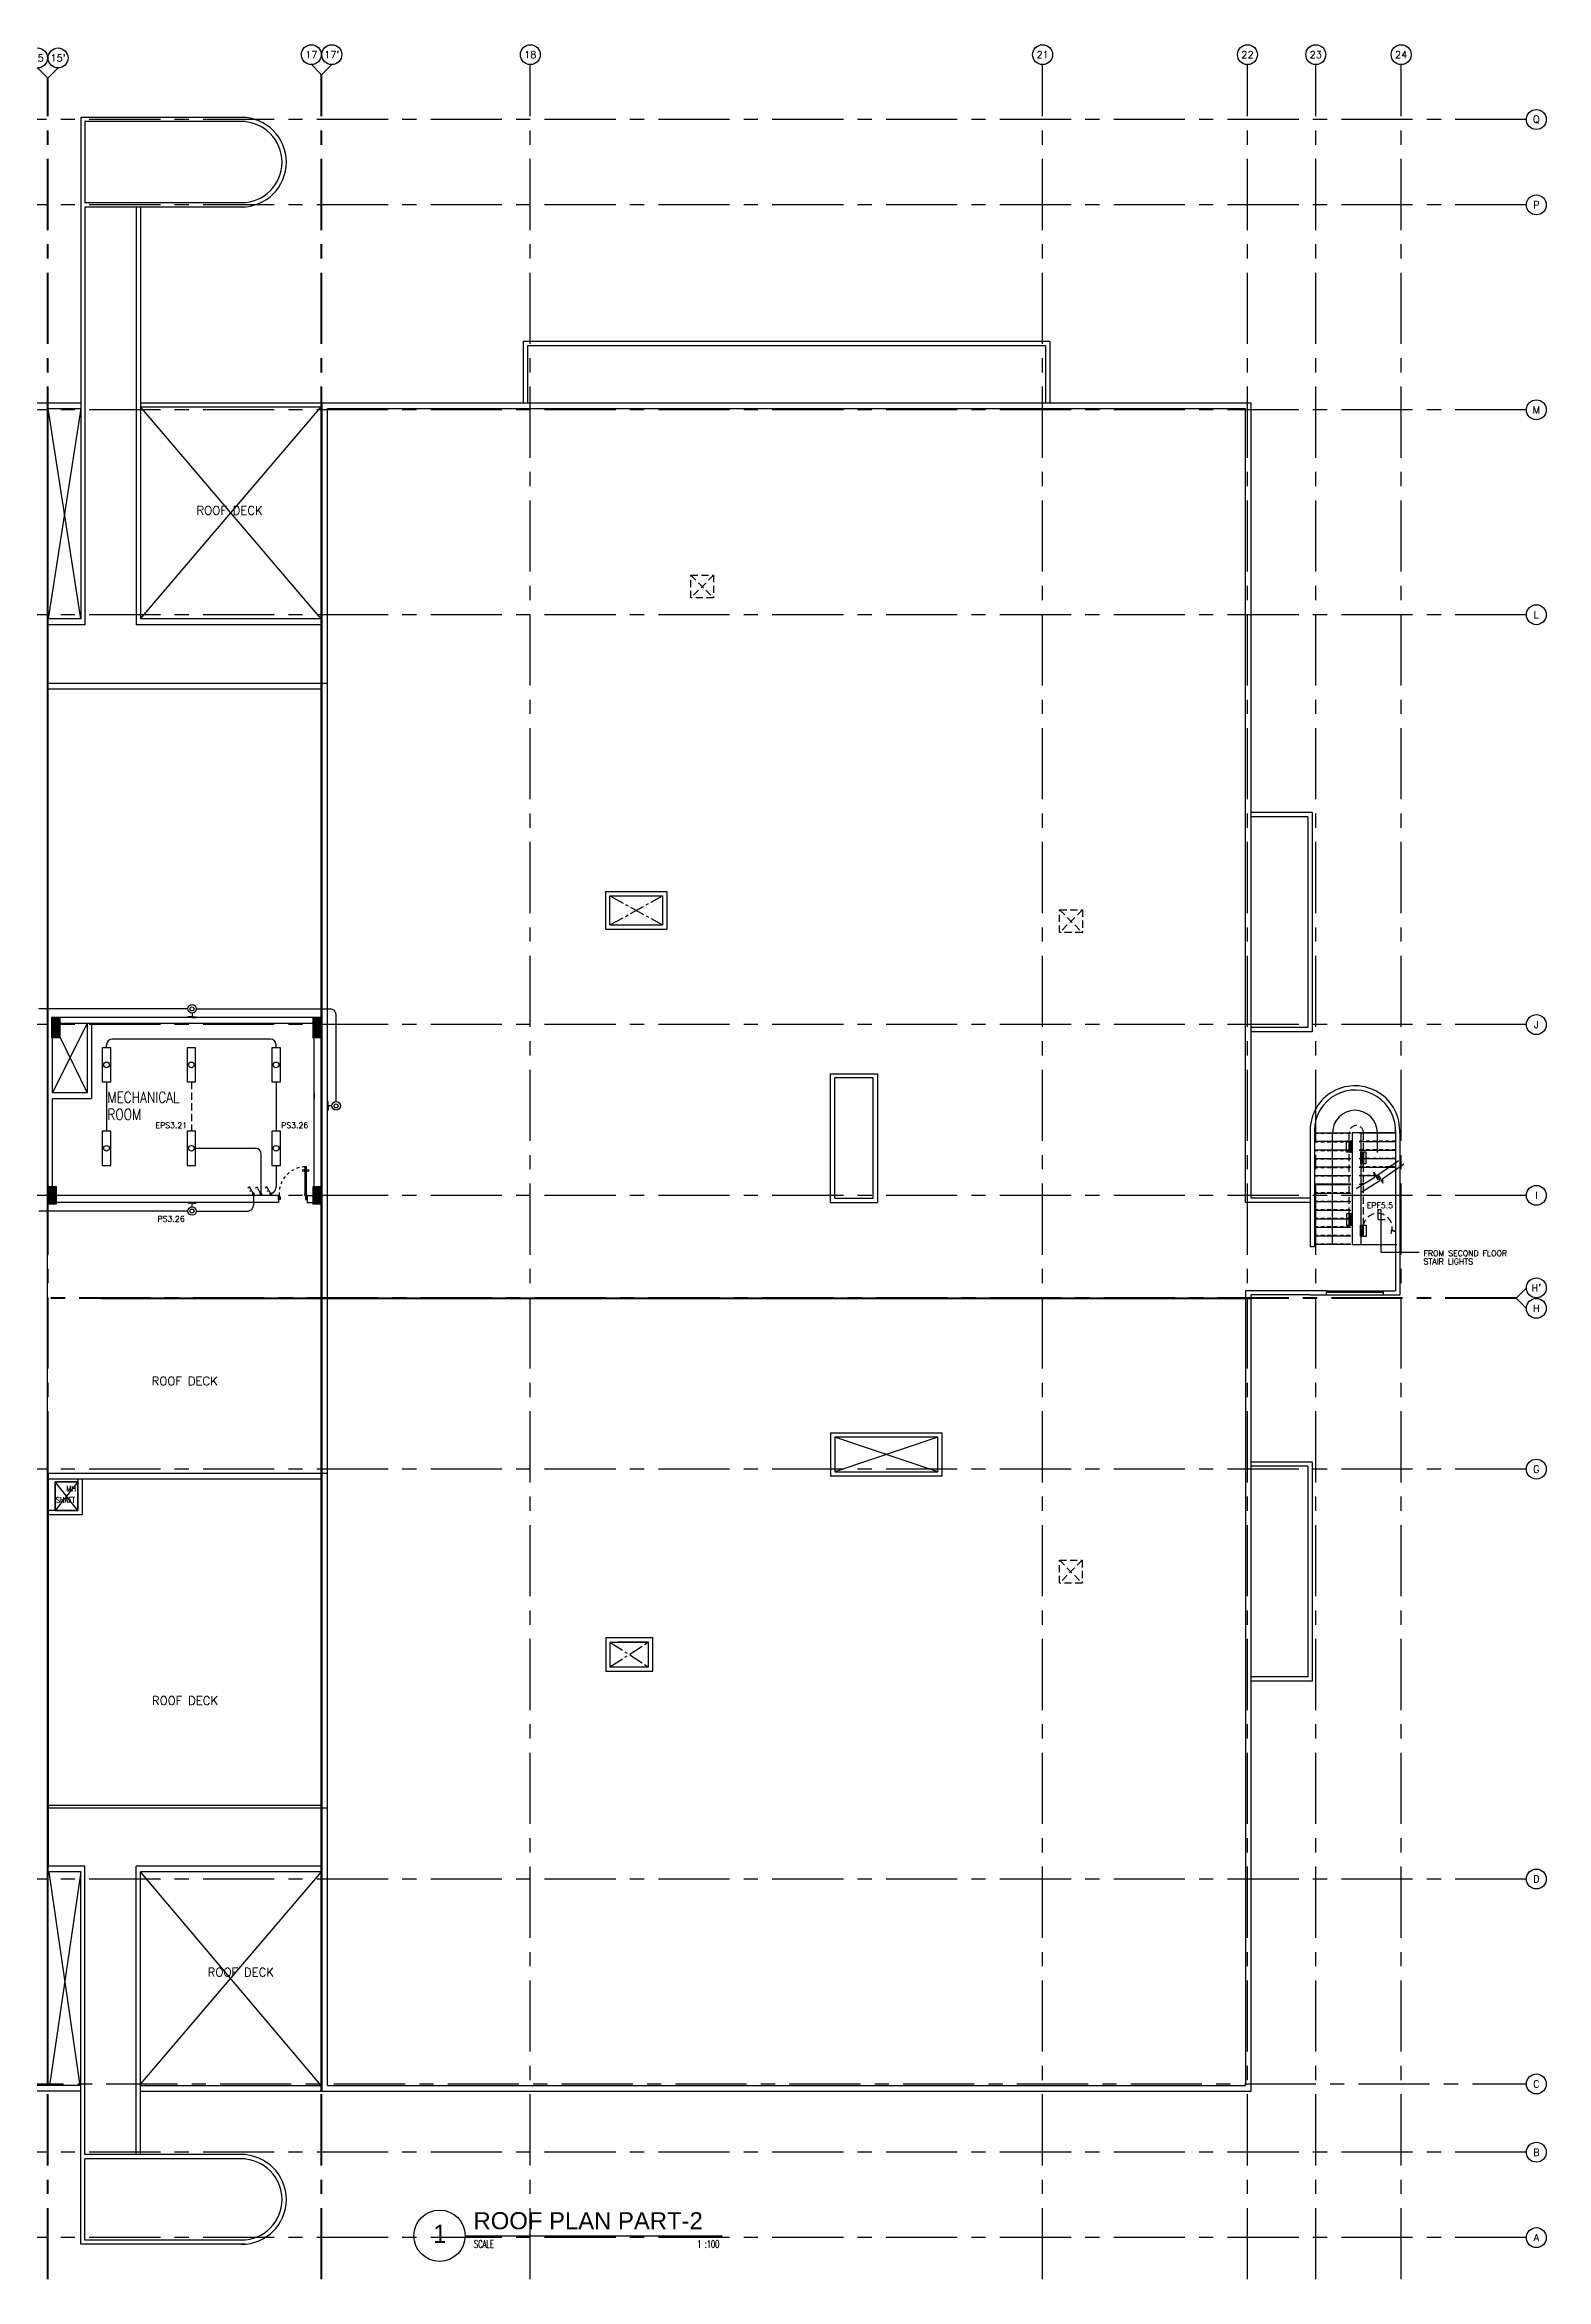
# Model space of a CAD drawing. Extents: x 88800.2 to 88879.5, y 39808.6 to 39887.1.
# Drawn here: x 88826.7 to 88879.5, y 39808.6 to 39887.1 of the extents above; entities that cross this region are included whole.
import ezdxf
from ezdxf.enums import TextEntityAlignment as Align

# ---------------------------------------------------------------- set-up
doc = ezdxf.new("R2010")
doc.units = 0
doc.header["$MEASUREMENT"] = 0
for name, pattern in [('CENTER2', [1.125, 0.75, -0.125, 0.125, -0.125]), ('CENTERX2', [4, 2.5, -0.5, 0.5, -0.5]), ('HIDDEN', [0.375, 0.25, -0.125]), ('HIDDEN2', [0.1875, 0.125, -0.0625])]:
    doc.linetypes.add(name, pattern=pattern)
doc.layers.get('0').update_dxf_attribs({"color": 9, "linetype": 'CONTINUOUS'})
for name, color, linetype in [('AX-CR', 7, 'CONTINUOUS'), ('AX-TXT', 6, 'CONTINUOUS'), ('AXES', 11, 'CENTERX2'), ('CER', 2, 'CONTINUOUS'), ('COL', 9, 'CONTINUOUS'), ('CTXT', 6, 'CONTINUOUS'), ('DOOR', 9, 'CONTINUOUS'), ('E-CLINE', 2, 'CONTINUOUS'), ('E-HLINE', 2, 'HIDDEN'), ('E-LEGEND', 3, 'CONTINUOUS'), ('E-LI', 4, 'CONTINUOUS'), ('E-LITE', 4, 'CONTINUOUS'), ('E-SWITCH', 4, 'CONTINUOUS'), ('E-SWITCHS', 4, 'CONTINUOUS'), ('E-TEXT', 2, 'CONTINUOUS'), ('E-TRXT', 4, 'CONTINUOUS'), ('E-TXT', 2, 'CONTINUOUS'), ('EJ', 11, 'CONTINUOUS'), ('HAT', 9, 'CONTINUOUS'), ('PROJ-L', 9, 'CONTINUOUS'), ('RM-NAME', 2, 'CONTINUOUS'), ('ROOF', 9, 'CONTINUOUS'), ('SHAFT', 9, 'CONTINUOUS'), ('STR', 9, 'CONTINUOUS'), ('TXT', 6, 'CONTINUOUS'), ('WALL', 9, 'CONTINUOUS'), ('WIN', 9, 'CONTINUOUS')]:
    doc.layers.add(name, color=color, linetype=linetype)
doc.styles.add('ROMANC', font='romanc', dxfattribs={"height": 0.1})
doc.styles.add('ROMANS', font='ROMANS.shx')
doc.styles.add('TTXT', font='ARIAL.TTF', dxfattribs={"width": 0.6})

# ---------------------------------------------------------------- blocks, each defined once
blk = doc.blocks.new('AXU')
at = {"layer": 'AX-CR'}
blk.add_circle((0, 350), 350, dxfattribs=at)
at = {"layer": 'AX-TXT', "style": 'ROMANS'}
blk.add_attdef('AX', text='', height=250, dxfattribs=at).set_placement((0, 350), align=Align.MIDDLE)
blk = doc.blocks.new('AXR')
at = {"layer": 'AX-CR'}
blk.add_circle((350, 0), 350, dxfattribs=at)
at = {"layer": 'AX-TXT', "style": 'ROMANS'}
blk.add_attdef('AX', text='', height=250, dxfattribs=at).set_placement((350, 0), align=Align.MIDDLE)
blk = doc.blocks.new('C11')
at = {"layer": 'HAT'}
h = blk.add_hatch(dxfattribs=at)
h.set_pattern_fill('ANSI31', color=256, scale=300, style=0)
h.set_pattern_definition([(45, (-248556.182, -75061.005), (-26.5165043, 26.5165043), [])])
h.paths.add_polyline_path([(300, 700), (0, 700), (0, 350), (300, 350)])
h.paths.add_polyline_path([(300, 350), (0, 350), (0, 0), (300, 0)])
at = {"layer": 'COL'}
blk.add_lwpolyline([(300, 700), (300, 0), (0, 0), (0, 700)], close=True, dxfattribs=at)
blk = doc.blocks.new('STL-DR')
at = {"layer": 'DOOR', "color": 0, "linetype": 'ByBlock'}
blk.add_line((0, -150), (0, 0), dxfattribs=at)
at = {"layer": 'DOOR', "linetype": 'ByBlock'}
for p, q in [((50, 0), (0, 0)), ((50, -100), (50, 0)), ((0, -150), (25, -150)), ((25, -150), (25, -100)), ((25, -100), (50, -100)), ((25, -200), (25, -150)), ((75, -150), (25, -150)), ((25, -200), (25, -1100)), ((75, -200), (25, -200)), ((75, -150), (75, -200)), ((75, -1100), (75, -200)), ((950, 0), (1000, 0)), ((950, -100), (950, 0)), ((975, -100), (950, -100)), ((975, -150), (975, -100)), ((1000, -150), (975, -150)), ((1000, 0), (1000, -150)), ((9, -1055), (9, -990)), ((18, -990), (9, -990)), ((18, -1055), (9, -1055)), ((25, -978), (18, -978)), ((18, -978), (18, -1068)), ((18, -1055), (18, -990)), ((25, -1068), (18, -1068)), ((25, -1100), (25, -1150)), ((25, -1100), (75, -1100)), ((75, -1150), (25, -1150)), ((25, -1150), (75, -1150)), ((75, -978), (82, -978)), ((75, -1068), (82, -1068)), ((75, -1100), (75, -1150)), ((82, -978), (82, -1068)), ((82, -1055), (82, -990)), ((82, -990), (91, -990)), ((82, -1055), (91, -1055)), ((91, -1055), (91, -990))]:
    blk.add_line(p, q, dxfattribs=at)
for centre in [(-24, -1023), (124, -1023)]:
    blk.add_circle(centre, 32.4, dxfattribs=at)
at = {"layer": 'DOOR', "linetype": 'HIDDEN', "ltscale": 0.5}
blk.add_arc((50, -223), 928, 271.54399, 4.48155, dxfattribs=at)
at = {"layer": 'WALL'}
for p, q in [((0, 0), (0, -150)), ((0, 0), (0, -150)), ((1000, 0), (1000, -150))]:
    blk.add_line(p, q, dxfattribs=at)
blk = doc.blocks.new('1G1W')
for p, q in [((0, 0), (0.55, 0)), ((0.55, 0), (0.55, -0.15))]:
    blk.add_line(p, q)
at = {"const_width": 0.1}
blk.add_lwpolyline([(-0.05, 0, 1), (0.05, 0, 1)], format="xyb", close=True, dxfattribs=at)
blk = doc.blocks.new('FLS240')
at = {"layer": 'E-LI'}
blk.add_lwpolyline([(-0.6, 0.15), (-0.6, -0.15), (0.6, -0.15), (0.6, 0.15)], close=True, dxfattribs=at)
blk.add_circle((0, 0), 0.1, dxfattribs=at)

msp = doc.modelspace()

# ---------------------------------------------------------------- hatches: boundary and pattern name
at = {"layer": 'E-SWITCHS'}
h = msp.add_hatch(dxfattribs=at)
h.set_pattern_fill('ANSI31', color=4, scale=0.1, angle=-270, style=0)
h.set_pattern_definition([(225, (88927.966548, 39891.696927), (-0.0088388348, 0.0088388348), [])])
h.paths.add_polyline_path([(88872.644, 39848.168), (88872.544, 39848.168), (88872.544, 39848.568), (88872.644, 39848.568)])
h = msp.add_hatch(dxfattribs=at)
h.set_pattern_fill('ANSI31', color=4, scale=0.1, angle=-270, style=0)
h.set_pattern_definition([(315, (88817.620836, 39891.303256), (0.0088388348, 0.0088388348), [])])
h.paths.add_polyline_path([(88872.944, 39848.175), (88873.044, 39848.175), (88873.044, 39847.775), (88872.944, 39847.775)])
h = msp.add_hatch(dxfattribs=at)
h.set_pattern_fill('ANSI31', color=4, scale=0.1, angle=-270, style=0)
h.set_pattern_definition([(135, (88927.966548, 39802.472112), (-0.0088388348, -0.0088388348), [])])
h.paths.add_polyline_path([(88872.644, 39845.601), (88872.544, 39845.601), (88872.544, 39846.001), (88872.644, 39846.001)])
h = msp.add_hatch(dxfattribs=at)
h.set_pattern_fill('ANSI31', color=4, scale=0.1, angle=-270, style=0)
h.set_pattern_definition([(45, (88817.620836, 39802.078441), (0.0088388348, -0.0088388348), [])])
h.paths.add_polyline_path([(88872.944, 39845.607), (88873.044, 39845.607), (88873.044, 39845.207), (88872.944, 39845.207)])
at = {"layer": 'HAT'}
h = msp.add_hatch(dxfattribs=at)
h.set_pattern_fill('ANSI31', color=256, scale=300, style=0)
h.set_pattern_definition([(135, (89075.80645, 39777.140714), (0.0265165043, 0.0265165043), [])])
h.paths.add_polyline_path([(88826.95, 39852.902), (88827.25, 39852.902), (88827.25, 39852.552), (88826.95, 39852.552)])
h.paths.add_polyline_path([(88826.95, 39852.552), (88827.25, 39852.552), (88827.25, 39852.202), (88826.95, 39852.202)])
h = msp.add_hatch(dxfattribs=at)
h.set_pattern_fill('ANSI31', color=256, scale=300, style=0)
h.set_pattern_definition([(135, (89076.00218, 39791.640714), (0.0265165043, 0.0265165043), [])])
h.paths.add_polyline_path([(88826.826, 39846.952), (88827.126, 39846.952), (88827.126, 39846.652), (88826.826, 39846.652)])
h.paths.add_polyline_path([(88826.826, 39846.652), (88827.126, 39846.652), (88827.126, 39846.352), (88826.826, 39846.352)])
h = msp.add_hatch(dxfattribs=at)
h.set_pattern_fill('ANSI31', color=256, scale=0.3, style=0)
h.set_pattern_definition([(135, (89085.30218, 39791.640714), (0.0265165043, 0.0265165043), [])])
h.paths.add_polyline_path([(88836.126, 39846.952), (88836.426, 39846.952), (88836.426, 39846.652), (88836.126, 39846.652)])
h.paths.add_polyline_path([(88836.126, 39846.652), (88836.426, 39846.652), (88836.426, 39846.352), (88836.126, 39846.352)])

# ---------------------------------------------------------------- linework, layer by layer
at = {"linetype": 'Continuous'}
for p, q in [((88872.954, 39848.851), (88872.654, 39848.851)), ((88871.171, 39844.852), (88871.321, 39844.852)), ((88872.654, 39844.931), (88874.219, 39844.931))]:
    msp.add_line(p, q, dxfattribs=at)
for p, q in [((88873.55, 39847.373), (88874.282, 39847.88)), ((88873.729, 39847.246), (88874.46, 39847.754)), ((88872.79, 39846.887), (88873.445, 39847.296)), ((88872.968, 39846.76), (88873.623, 39847.169)), ((88873.41, 39847.471), (88873.55, 39847.202)), ((88873.445, 39847.296), (88873.41, 39847.471)), ((88873.55, 39847.202), (88873.55, 39847.373)), ((88873.588, 39847.345), (88873.729, 39847.076)), ((88873.623, 39847.169), (88873.588, 39847.345)), ((88873.729, 39847.076), (88873.729, 39847.246))]:
    msp.add_line(p, q)
at = {"layer": 'AX-CR'}
msp.add_circle((88879.12, 39813.032), 0.35, dxfattribs=at)
at = {"layer": 'AXES'}
for p, q in [((88826.806, 39885.914), (88826.456, 39886.264)), ((88826.826, 39885.914), (88827.176, 39886.264)), ((88836.426, 39886.03), (88836.076, 39886.38)), ((88836.426, 39808.567), (88836.426, 39886.03)), ((88836.426, 39808.567), (88836.426, 39886.03)), ((88836.446, 39886.03), (88836.796, 39886.38)), ((88836.446, 39808.567), (88836.446, 39886.03)), ((88836.446, 39808.567), (88836.446, 39886.03)), ((88843.77, 39808.567), (88843.77, 39886.38)), ((88861.77, 39808.567), (88861.77, 39886.38)), ((88868.97, 39808.567), (88868.97, 39886.38)), ((88871.37, 39808.567), (88871.37, 39886.38)), ((88874.37, 39808.567), (88874.37, 39886.38)), ((88826.806, 39808.567), (88826.806, 39885.914)), ((88826.826, 39808.567), (88826.826, 39885.914)), ((88878.77, 39884.452), (88800.871, 39884.452)), ((88878.77, 39881.452), (88800.871, 39881.452)), ((88878.77, 39874.252), (88800.871, 39874.252)), ((88878.77, 39867.052), (88800.871, 39867.052)), ((88878.77, 39852.652), (88800.871, 39852.652)), ((88878.77, 39846.652), (88800.871, 39846.652)), ((88878.42, 39843.052), (88801.221, 39843.052)), ((88878.42, 39843.032), (88801.221, 39843.032)), ((88878.42, 39843.052), (88878.77, 39843.402)), ((88878.42, 39843.032), (88878.77, 39842.682)), ((88878.77, 39837.032), (88800.871, 39837.032)), ((88878.77, 39822.632), (88800.871, 39822.632)), ((88800.871, 39815.432), (88878.77, 39815.432)), ((88878.77, 39813.032), (88824.866, 39813.032)), ((88878.77, 39810.032), (88800.871, 39810.032))]:
    msp.add_line(p, q, dxfattribs=at)
at = {"layer": 'CER', "color": 6}
msp.add_line((88841.481, 39810.098), (88850.517, 39810.098), dxfattribs=at)
msp.add_circle((88840.581, 39810.098), 0.9, dxfattribs=at)
at = {"layer": 'COL'}
for p, q in [((88836.126, 39852.902), (88826.976, 39852.902)), ((88826.976, 39852.702), (88836.126, 39852.702)), ((88828.201, 39850.252), (88826.976, 39850.252)), ((88826.976, 39850.052), (88828.351, 39850.052))]:
    msp.add_line(p, q, dxfattribs=at)
for points in [[(88826.95, 39852.902), (88826.95, 39852.202), (88827.25, 39852.202), (88827.25, 39852.902)], [(88826.826, 39846.952), (88826.826, 39846.352), (88827.126, 39846.352), (88827.126, 39846.952)], [(88836.126, 39846.952), (88836.126, 39846.352), (88836.426, 39846.352), (88836.426, 39846.952)]]:
    msp.add_lwpolyline(points, close=True, dxfattribs=at)
at = {"layer": 'DOOR', "color": 0, "linetype": 'Continuous'}
for p, q in [((88836.646, 39836.882), (88826.806, 39836.882)), ((88836.426, 39836.682), (88826.806, 39836.682))]:
    msp.add_line(p, q, dxfattribs=at)
at = {"layer": 'E-CLINE', "color": 4}
for p, q in [((88831.733, 39853.202), (88826.506, 39853.202)), ((88832.033, 39853.202), (88836.746, 39853.202)), ((88836.946, 39849.944), (88836.946, 39853.002)), ((88828.88, 39851.836), (88828.88, 39851.939)), ((88834.637, 39852.139), (88829.08, 39852.139)), ((88834.837, 39851.836), (88834.837, 39851.939)), ((88828.88, 39850.636), (88828.88, 39848.905)), ((88834.837, 39850.636), (88834.837, 39848.905)), ((88831.733, 39846.101), (88826.506, 39846.101)), ((88832.033, 39846.101), (88833.839, 39846.101)), ((88834.039, 39846.68), (88834.039, 39846.301))]:
    msp.add_line(p, q, dxfattribs=at)
for centre, start, end in [((88836.746, 39853.002), 0, 90), ((88829.08, 39851.939), 90, 180), ((88834.637, 39851.939), 0, 90), ((88833.839, 39846.301), 270, 0)]:
    msp.add_arc(centre, 0.2, start, end, dxfattribs=at)
at = {"layer": 'E-HLINE', "color": 4}
for p, q in [((88831.859, 39850.636), (88831.859, 39848.905)), ((88872.544, 39845.601), (88872.544, 39848.853)), ((88873.044, 39845.607), (88873.044, 39848.853))]:
    msp.add_line(p, q, dxfattribs=at)
for centre, radius, start, end in [((88872.794, 39848.853), 0.25, 0, 180), ((88873.546, 39845.505), 0.513, 338.32057, 168.51183)]:
    msp.add_arc(centre, radius, start, end, dxfattribs=at)
at = {"layer": 'E-LEGEND', "color": 4}
for p, q in [((88831.735, 39852.902), (88831.735, 39852.921)), ((88836.646, 39849.943), (88836.665, 39849.943)), ((88831.735, 39846.402), (88831.735, 39846.383))]:
    msp.add_line(p, q, dxfattribs=at)
for centre, radius in [((88831.883, 39853.202), 0.15), ((88831.883, 39853.202), 0.0701), ((88836.946, 39849.794), 0.15), ((88836.946, 39849.794), 0.0701), ((88831.883, 39846.101), 0.15), ((88831.883, 39846.101), 0.0701)]:
    msp.add_circle(centre, radius, dxfattribs=at)
at = {"layer": 'E-LITE', "color": 4}
for p, q in [((88831.883, 39853.052), (88831.883, 39852.921)), ((88831.883, 39852.921), (88831.735, 39852.921)), ((88831.883, 39852.902), (88831.735, 39852.902)), ((88831.883, 39852.921), (88832.032, 39852.921)), ((88831.883, 39852.902), (88832.032, 39852.902)), ((88832.032, 39852.921), (88832.032, 39852.902)), ((88836.646, 39849.794), (88836.646, 39849.943)), ((88836.665, 39849.794), (88836.665, 39849.943)), ((88836.646, 39849.794), (88836.646, 39849.646)), ((88836.665, 39849.646), (88836.646, 39849.646)), ((88836.665, 39849.794), (88836.665, 39849.646)), ((88836.796, 39849.794), (88836.665, 39849.794)), ((88831.883, 39846.402), (88831.735, 39846.402)), ((88831.883, 39846.383), (88831.735, 39846.383)), ((88831.883, 39846.402), (88832.032, 39846.402)), ((88831.883, 39846.383), (88832.032, 39846.383)), ((88831.883, 39846.251), (88831.883, 39846.383)), ((88832.032, 39846.383), (88832.032, 39846.402))]:
    msp.add_line(p, q, dxfattribs=at)
at = {"layer": 'E-SWITCH', "color": 4}
for p, q in [((88832.009, 39848.305), (88834.115, 39848.305)), ((88834.315, 39846.681), (88834.315, 39848.105)), ((88834.837, 39847.705), (88834.837, 39846.942)), ((88833.906, 39846.946), (88833.841, 39846.91)), ((88834.039, 39846.705), (88833.906, 39846.946)), ((88833.973, 39846.826), (88833.907, 39846.79)), ((88834.516, 39846.946), (88834.45, 39846.91)), ((88834.648, 39846.705), (88834.516, 39846.946)), ((88834.582, 39846.826), (88834.516, 39846.79)), ((88834.673, 39846.705), (88834.771, 39846.793))]:
    msp.add_line(p, q, dxfattribs=at)
at = {"layer": 'E-SWITCH', "color": 4, "const_width": 0.05}
for points in [[(88834.051, 39846.684, -1), (88834.027, 39846.727, -1)], [(88834.66, 39846.684, -1), (88834.636, 39846.727, -1)]]:
    msp.add_lwpolyline(points, format="xyb", close=True, dxfattribs=at)
at = {"layer": 'E-SWITCH', "color": 4}
for centre, start, end in [((88834.115, 39848.105), 0, 90), ((88834.637, 39846.942), 312.01675, 0)]:
    msp.add_arc(centre, 0.2, start, end, dxfattribs=at)
at = {"layer": 'E-SWITCHS', "color": 4}
for p, q in [((88872.544, 39848.568), (88872.544, 39848.168)), ((88873.044, 39848.175), (88873.044, 39847.775)), ((88872.544, 39845.601), (88872.544, 39846.001)), ((88873.044, 39845.207), (88873.044, 39845.607))]:
    msp.add_line(p, q, dxfattribs=at)
for points in [[(88872.644, 39848.568), (88872.644, 39848.168), (88872.444, 39848.168), (88872.444, 39848.568)], [(88872.944, 39848.175), (88872.944, 39847.775), (88873.144, 39847.775), (88873.144, 39848.175)], [(88872.644, 39845.601), (88872.644, 39846.001), (88872.444, 39846.001), (88872.444, 39845.601)], [(88872.944, 39845.207), (88872.944, 39845.607), (88873.144, 39845.607), (88873.144, 39845.207)]]:
    msp.add_lwpolyline(points, close=True, dxfattribs=at)
at = {"layer": 'E-TEXT', "color": 11}
msp.add_line((88873.667, 39844.657), (88875.004, 39844.657), dxfattribs=at)
msp.add_lwpolyline([(88873.667, 39844.657), (88873.667, 39846.138), (88873.548, 39846.138), (88873.548, 39845.809), (88873.804, 39845.809)], dxfattribs=at)
at = {"layer": 'EJ', "color": 8}
for p, q in [((88836.426, 39815.182), (88836.426, 39874.352)), ((88836.446, 39815.182), (88836.446, 39874.502)), ((88826.806, 39864.452), (88826.806, 39866.702)), ((88826.826, 39864.452), (88826.826, 39866.702)), ((88826.806, 39852.902), (88826.806, 39864.452)), ((88826.826, 39852.902), (88826.826, 39864.452)), ((88836.446, 39864.452), (88836.446, 39846.402)), ((88826.826, 39850.252), (88826.826, 39852.902)), ((88826.806, 39846.952), (88826.806, 39852.202)), ((88826.806, 39850.177), (88826.806, 39846.902)), ((88826.826, 39846.952), (88826.826, 39850.052))]:
    msp.add_line(p, q, dxfattribs=at)
at = {"layer": 'EJ'}
for p, q in [((88828.692, 39843.052), (88869.096, 39843.052)), ((88828.692, 39843.032), (88869.096, 39843.032)), ((88826.806, 39823.032), (88826.806, 39836.882)), ((88826.806, 39823.032), (88826.806, 39825.132)), ((88826.826, 39823.032), (88826.826, 39825.132))]:
    msp.add_line(p, q, dxfattribs=at)
at = {"layer": 'PROJ-L', "linetype": 'Continuous'}
for p, q in [((88862.02, 39876.652), (88843.52, 39876.652)), ((88843.52, 39876.652), (88843.52, 39874.502)), ((88862.02, 39876.652), (88862.02, 39874.502)), ((88861.87, 39876.502), (88843.67, 39876.502)), ((88843.67, 39876.502), (88843.67, 39874.502)), ((88861.87, 39876.502), (88861.87, 39874.502)), ((88871.246, 39860.102), (88869.096, 39860.102)), ((88871.246, 39860.102), (88871.246, 39852.402)), ((88871.096, 39859.952), (88869.096, 39859.952)), ((88871.096, 39859.952), (88871.096, 39852.552)), ((88871.096, 39852.552), (88869.096, 39852.552)), ((88871.246, 39852.402), (88869.096, 39852.402)), ((88871.246, 39837.282), (88869.096, 39837.282)), ((88871.096, 39837.132), (88869.096, 39837.132)), ((88871.096, 39837.132), (88871.096, 39829.732)), ((88871.246, 39837.282), (88871.246, 39829.582)), ((88871.096, 39829.732), (88869.096, 39829.732)), ((88871.246, 39829.582), (88869.096, 39829.582))]:
    msp.add_line(p, q, dxfattribs=at)
at = {"layer": 'ROOF'}
for p, q in [((88833.747, 39884.527), (88827.971, 39884.527)), ((88827.971, 39884.527), (88827.971, 39881.377)), ((88833.747, 39884.377), (88828.121, 39884.377)), ((88828.121, 39884.377), (88828.121, 39881.527)), ((88827.971, 39881.377), (88827.971, 39866.902)), ((88833.747, 39881.527), (88828.121, 39881.527)), ((88833.747, 39881.377), (88828.121, 39881.377)), ((88828.121, 39881.377), (88828.121, 39866.702)), ((88829.921, 39881.377), (88829.921, 39866.702)), ((88830.071, 39881.377), (88830.071, 39866.902)), ((88809.096, 39874.502), (88827.971, 39874.502)), ((88826.806, 39815.382), (88826.806, 39874.502)), ((88826.826, 39866.902), (88826.826, 39874.502)), ((88826.826, 39874.302), (88827.971, 39874.302)), ((88830.071, 39874.502), (88869.096, 39874.502)), ((88830.071, 39874.352), (88836.426, 39874.352)), ((88836.446, 39874.502), (88836.446, 39815.182)), ((88836.646, 39815.382), (88836.646, 39874.302)), ((88836.646, 39874.302), (88868.896, 39874.302)), ((88828.121, 39866.702), (88826.806, 39866.702)), ((88827.971, 39866.902), (88826.826, 39866.902)), ((88836.426, 39866.702), (88829.921, 39866.702)), ((88836.426, 39866.902), (88830.071, 39866.902)), ((88836.426, 39866.902), (88836.426, 39866.702)), ((88826.826, 39864.652), (88836.646, 39864.652)), ((88826.826, 39864.452), (88836.446, 39864.452)), ((88872.654, 39848.851), (88872.654, 39844.931)), ((88872.954, 39848.851), (88872.954, 39844.931)), ((88871.171, 39846.402), (88868.896, 39846.402)), ((88871.171, 39846.552), (88869.096, 39846.552)), ((88836.446, 39843.052), (88869.096, 39843.052)), ((88836.446, 39843.032), (88869.096, 39843.032)), ((88871.746, 39843.302), (88868.896, 39843.302)), ((88871.171, 39843.152), (88869.096, 39843.152)), ((88826.826, 39836.882), (88826.826, 39823.032)), ((88826.806, 39825.232), (88836.426, 39825.232)), ((88826.806, 39825.132), (88836.646, 39825.132)), ((88826.826, 39815.382), (88826.826, 39823.082)), ((88828.121, 39823.082), (88826.826, 39823.082)), ((88827.971, 39822.882), (88826.826, 39822.882)), ((88827.971, 39812.947), (88827.971, 39822.882)), ((88828.121, 39812.947), (88828.121, 39823.082)), ((88836.426, 39823.082), (88829.921, 39823.082)), ((88829.921, 39812.947), (88829.921, 39823.082)), ((88836.426, 39822.882), (88830.071, 39822.882)), ((88830.071, 39812.947), (88830.071, 39822.882))]:
    msp.add_line(p, q, dxfattribs=at)
at = {"layer": 'ROOF', "color": 0, "linetype": 'Continuous'}
for p, q in [((88868.896, 39846.402), (88868.896, 39874.302)), ((88869.096, 39846.552), (88869.096, 39874.502)), ((88868.896, 39843.302), (88868.896, 39815.382)), ((88869.096, 39815.182), (88869.096, 39843.152)), ((88827.971, 39815.382), (88809.096, 39815.382)), ((88830.071, 39815.382), (88836.426, 39815.382)), ((88836.646, 39815.382), (88868.896, 39815.382)), ((88827.971, 39815.182), (88809.096, 39815.182)), ((88830.071, 39815.182), (88836.426, 39815.182)), ((88836.446, 39815.182), (88869.096, 39815.182)), ((88827.971, 39809.797), (88827.971, 39812.947)), ((88833.747, 39812.947), (88828.121, 39812.947)), ((88833.747, 39812.797), (88828.121, 39812.797)), ((88828.121, 39809.947), (88828.121, 39812.797)), ((88833.747, 39809.947), (88828.121, 39809.947)), ((88833.747, 39809.797), (88827.971, 39809.797))]:
    msp.add_line(p, q, dxfattribs=at)
at = {"layer": 'ROOF', "linetype": 'Continuous'}
for p, q in [((88828.201, 39852.702), (88826.976, 39850.252)), ((88827.25, 39852.202), (88828.201, 39850.252)), ((88858.095, 39836.932), (88854.469, 39838.157)), ((88858.095, 39838.157), (88854.469, 39836.932))]:
    msp.add_line(p, q, dxfattribs=at)
at = {"layer": 'ROOF'}
for radius, end in [(1.575, 89.94168), (1.425, 89.9495)]:
    msp.add_arc((88833.622, 39882.952), radius, 269.99997, end, dxfattribs=at)
at = {"layer": 'ROOF', "color": 0, "linetype": 'Continuous'}
for radius, end in [(1.575, 89.94167), (1.425, 89.9495)]:
    msp.add_arc((88833.622, 39811.372), radius, 269.99997, end, dxfattribs=at)
at = {"layer": 'SHAFT', "linetype": 'Continuous'}
for p, q in [((88827.971, 39874.302), (88826.826, 39866.902)), ((88827.971, 39866.902), (88826.826, 39874.302)), ((88836.426, 39866.902), (88830.071, 39874.352)), ((88836.426, 39815.382), (88830.071, 39822.882)), ((88836.426, 39822.882), (88830.071, 39815.432))]:
    msp.add_line(p, q, dxfattribs=at)
at = {"layer": 'SHAFT'}
for p, q in [((88830.071, 39866.912), (88836.426, 39874.352)), ((88826.846, 39822.882), (88827.942, 39815.382)), ((88827.971, 39822.882), (88826.875, 39815.382))]:
    msp.add_line(p, q, dxfattribs=at)
at = {"layer": 'SHAFT', "linetype": 'HIDDEN'}
for p, q in [((88849.41, 39868.441), (88850.21, 39867.641)), ((88850.21, 39868.441), (88849.41, 39867.641)), ((88862.37, 39856.682), (88863.17, 39855.882)), ((88863.17, 39856.682), (88862.37, 39855.882)), ((88862.36, 39833.832), (88863.16, 39833.032)), ((88863.16, 39833.832), (88862.36, 39833.032))]:
    msp.add_line(p, q, dxfattribs=at)
at = {"layer": 'SHAFT', "linetype": 'ByBlock'}
for p, q in [((88827.876, 39836.582), (88827.076, 39835.582)), ((88827.876, 39835.582), (88827.076, 39836.582))]:
    msp.add_line(p, q, dxfattribs=at)
at = {"layer": 'SHAFT', "linetype": 'HIDDEN'}
for points in [[(88849.41, 39868.441), (88850.21, 39868.441), (88850.21, 39867.641), (88849.41, 39867.641)], [(88862.37, 39856.682), (88863.17, 39856.682), (88863.17, 39855.882), (88862.37, 39855.882)], [(88862.36, 39833.832), (88863.16, 39833.832), (88863.16, 39833.032), (88862.36, 39833.032)]]:
    msp.add_lwpolyline(points, close=True, dxfattribs=at)
at = {"layer": 'SHAFT', "color": 7, "linetype": 'Continuous'}
for points in [[(88828.026, 39836.682), (88828.026, 39835.432), (88826.826, 39835.432)], [(88827.876, 39836.682), (88827.876, 39835.582), (88826.826, 39835.582)]]:
    msp.add_lwpolyline(points, dxfattribs=at)
at = {"layer": 'SHAFT', "linetype": 'ByBlock'}
msp.add_lwpolyline([(88827.876, 39836.582), (88827.076, 39836.582), (88827.076, 39835.582), (88827.876, 39835.582)], close=True, dxfattribs=at)
msp.add_lwpolyline([(88827.876, 39836.582), (88827.076, 39836.582), (88827.076, 39835.582), (88827.876, 39835.582)], close=True, dxfattribs=at)
at = {"layer": 'SHAFT', "linetype": 'ByBlock', "ltscale": 0.3}
msp.add_lwpolyline([(88827.876, 39835.582), (88827.076, 39835.582), (88827.076, 39836.582), (88827.876, 39836.582)], close=True, dxfattribs=at)
at = {"layer": 'STR'}
for p, q in [((88871.321, 39848.852), (88872.596, 39848.852)), ((88871.321, 39848.552), (88872.596, 39848.552)), ((88871.958, 39844.932), (88871.958, 39848.854)), ((88874.171, 39848.852), (88872.896, 39848.852)), ((88874.171, 39848.832), (88872.896, 39848.832)), ((88874.171, 39848.532), (88872.896, 39848.532)), ((88873.533, 39848.159), (88873.533, 39848.854)), ((88871.321, 39848.252), (88872.596, 39848.252)), ((88871.321, 39847.952), (88872.596, 39847.952)), ((88871.321, 39847.652), (88872.596, 39847.652)), ((88874.171, 39848.232), (88872.896, 39848.232)), ((88874.171, 39847.932), (88872.896, 39847.932)), ((88874.171, 39847.632), (88872.896, 39847.632)), ((88871.321, 39847.352), (88872.596, 39847.352)), ((88871.321, 39847.052), (88872.596, 39847.052)), ((88871.321, 39847.032), (88872.596, 39847.032)), ((88873.492, 39847.332), (88872.896, 39847.332)), ((88873.059, 39847.032), (88872.896, 39847.032)), ((88871.321, 39846.732), (88872.596, 39846.732)), ((88871.321, 39846.432), (88872.596, 39846.432)), ((88871.321, 39846.132), (88872.596, 39846.132)), ((88871.321, 39845.832), (88872.596, 39845.832)), ((88871.321, 39845.532), (88872.596, 39845.532)), ((88871.321, 39845.232), (88872.596, 39845.232)), ((88871.321, 39844.932), (88872.596, 39844.932))]:
    msp.add_line(p, q, dxfattribs=at)
at = {"layer": 'STR', "linetype": 'HIDDEN2'}
for p, q in [((88871.321, 39848.832), (88872.596, 39848.832)), ((88871.321, 39848.532), (88872.596, 39848.532)), ((88874.171, 39848.852), (88872.896, 39848.852)), ((88874.171, 39848.832), (88872.896, 39848.832)), ((88874.171, 39848.552), (88872.896, 39848.552)), ((88871.321, 39848.232), (88872.596, 39848.232)), ((88871.321, 39847.932), (88872.596, 39847.932)), ((88871.321, 39847.632), (88872.596, 39847.632)), ((88874.171, 39848.252), (88872.896, 39848.252)), ((88874.171, 39847.952), (88872.896, 39847.952)), ((88874.171, 39847.652), (88872.896, 39847.652)), ((88871.321, 39847.332), (88872.596, 39847.332)), ((88873.52, 39847.352), (88872.896, 39847.352)), ((88873.088, 39847.052), (88872.896, 39847.052)), ((88871.321, 39846.752), (88872.596, 39846.752)), ((88871.321, 39846.452), (88872.596, 39846.452)), ((88871.321, 39846.152), (88872.596, 39846.152)), ((88871.321, 39845.852), (88872.596, 39845.852)), ((88871.321, 39845.552), (88872.596, 39845.552)), ((88871.321, 39845.252), (88872.596, 39845.252)), ((88871.321, 39844.952), (88872.596, 39844.952))]:
    msp.add_line(p, q, dxfattribs=at)
at = {"layer": 'STR'}
msp.add_arc((88872.746, 39848.854), 0.787, 0, 180, dxfattribs=at)
at = {"layer": 'WALL'}
for p, q in [((88846.42, 39856.002), (88846.42, 39857.327)), ((88846.42, 39857.327), (88848.57, 39857.327)), ((88846.57, 39856.152), (88846.57, 39857.177)), ((88846.57, 39857.177), (88848.42, 39857.177)), ((88848.42, 39857.177), (88848.42, 39856.152)), ((88848.42, 39857.152), (88848.42, 39856.152)), ((88848.57, 39857.327), (88848.57, 39856.002)), ((88846.42, 39856.002), (88848.57, 39856.002)), ((88846.57, 39856.152), (88848.42, 39856.152)), ((88828.201, 39852.702), (88828.201, 39850.252)), ((88828.351, 39852.702), (88828.351, 39850.052)), ((88836.426, 39852.302), (88836.426, 39846.402)), ((88826.976, 39850.252), (88826.976, 39852.202)), ((88836.176, 39846.952), (88836.176, 39852.202)), ((88854.32, 39846.402), (88854.32, 39850.927)), ((88854.32, 39850.927), (88855.969, 39850.927)), ((88854.47, 39846.552), (88854.47, 39850.777)), ((88855.819, 39850.777), (88854.47, 39850.777)), ((88855.819, 39846.552), (88855.819, 39850.777)), ((88855.969, 39850.927), (88855.969, 39846.402)), ((88826.976, 39846.952), (88826.976, 39850.052)), ((88836.176, 39850.252), (88836.176, 39850.052)), ((88871.171, 39848.927), (88871.171, 39844.852)), ((88871.321, 39848.927), (88871.321, 39844.852)), ((88874.171, 39848.927), (88874.171, 39843.302)), ((88874.321, 39848.927), (88874.321, 39843.152)), ((88834.926, 39846.402), (88826.826, 39846.402)), ((88834.926, 39846.652), (88827.126, 39846.652)), ((88834.926, 39846.652), (88834.926, 39846.402)), ((88835.926, 39846.652), (88836.126, 39846.652)), ((88835.926, 39846.652), (88835.926, 39846.402)), ((88835.926, 39846.402), (88836.126, 39846.402)), ((88854.32, 39846.402), (88855.969, 39846.402)), ((88854.47, 39846.552), (88855.819, 39846.552)), ((88871.171, 39843.152), (88871.746, 39843.152)), ((88871.746, 39843.152), (88871.746, 39843.302)), ((88873.746, 39843.152), (88873.746, 39843.302)), ((88873.746, 39843.302), (88874.171, 39843.302)), ((88873.746, 39843.152), (88874.321, 39843.152)), ((88854.32, 39838.307), (88854.32, 39836.782)), ((88854.32, 39838.307), (88858.245, 39838.307)), ((88858.095, 39838.157), (88854.469, 39838.157)), ((88854.469, 39838.157), (88854.469, 39836.932)), ((88858.095, 39836.932), (88858.095, 39838.157)), ((88858.245, 39836.782), (88858.245, 39838.307)), ((88858.245, 39836.782), (88854.32, 39836.782)), ((88854.469, 39836.932), (88858.095, 39836.932)), ((88846.42, 39831.107), (88846.42, 39829.932)), ((88848.07, 39831.107), (88846.42, 39831.107)), ((88848.07, 39829.932), (88848.07, 39831.107)), ((88846.57, 39830.957), (88846.57, 39830.082)), ((88846.57, 39830.957), (88847.92, 39830.957)), ((88847.92, 39830.957), (88846.845, 39830.957)), ((88847.92, 39830.082), (88847.92, 39830.957)), ((88846.42, 39829.932), (88848.07, 39829.932)), ((88846.57, 39830.082), (88847.92, 39830.082))]:
    msp.add_line(p, q, dxfattribs=at)
at = {"layer": 'WALL', "color": 97, "linetype": 'CENTER2', "ltscale": 0.7}
for p, q in [((88846.57, 39857.177), (88848.42, 39856.152)), ((88846.57, 39856.152), (88848.42, 39857.177)), ((88846.57, 39830.957), (88847.92, 39830.082)), ((88846.57, 39830.082), (88847.92, 39830.957))]:
    msp.add_line(p, q, dxfattribs=at)
at = {"layer": 'WALL'}
for radius, start, end in [(1.575, 356.52972, 180), (1.425, 356.1639, 180.00002)]:
    msp.add_arc((88872.746, 39848.927), radius, start, end, dxfattribs=at)
at = {"layer": 'WIN'}
for p, q in [((88871.746, 39843.302), (88873.746, 39843.302)), ((88871.746, 39843.252), (88873.746, 39843.252)), ((88871.746, 39843.152), (88873.746, 39843.152))]:
    msp.add_line(p, q, dxfattribs=at)

# ---------------------------------------------------------------- block references
at = {"linetype": 'Continuous', "rotation": 90}
for p in [(88828.88, 39851.236), (88831.859, 39851.236), (88834.837, 39851.236), (88828.88, 39848.305), (88831.859, 39848.305), (88834.837, 39848.305)]:
    msp.add_blockref('FLS240', p, dxfattribs=at)
at = {"layer": 'AXES', "xscale": 0.001000000003841706, "yscale": 0.000999999996565748, "zscale": 0.001}
for name, p, values in [('AXU', (88826.456, 39886.264), {'AX': '15'}), ('AXU', (88827.176, 39886.264), {'AX': "15'"}), ('AXU', (88836.076, 39886.38), {'AX': '17'}), ('AXU', (88836.796, 39886.38), {'AX': "17'"}), ('AXU', (88843.77, 39886.38), {'AX': '18'}), ('AXU', (88861.77, 39886.38), {'AX': '21'}), ('AXU', (88868.97, 39886.38), {'AX': '22'}), ('AXU', (88871.37, 39886.38), {'AX': '23'}), ('AXU', (88874.37, 39886.38), {'AX': '24'}), ('AXR', (88878.77, 39884.452), {'AX': 'Q'}), ('AXR', (88878.77, 39881.452), {'AX': 'P'}), ('AXR', (88878.77, 39874.252), {'AX': 'M'}), ('AXR', (88878.77, 39867.052), {'AX': 'L'}), ('AXR', (88878.77, 39852.652), {'AX': 'J'}), ('AXR', (88878.77, 39846.652), {'AX': 'I'}), ('AXR', (88878.77, 39843.402), {'AX': "H'"}), ('AXR', (88878.77, 39842.682), {'AX': 'H'}), ('AXR', (88878.77, 39837.032), {'AX': 'G'}), ('AXR', (88878.77, 39822.632), {'AX': 'D'}), ('AXR', (88878.77, 39815.432), {'AX': 'C'}), ('AXR', (88878.77, 39810.032), {'AX': 'A'})]:
    msp.add_blockref(name, p, dxfattribs=at).add_auto_attribs(values)
at = {"layer": 'COL', "xscale": -0.001000000003841706, "yscale": 0.000999999996565748, "zscale": 0.001}
msp.add_blockref('C11', (88836.426, 39852.202), dxfattribs=at)
at = {"layer": 'DOOR', "color": 1, "xscale": 0.001000000003841706, "yscale": 0.000999999996565748, "zscale": 0.001, "rotation": 180}
msp.add_blockref('STL-DR', (88835.926, 39846.502), dxfattribs=at)
at = {"layer": 'E-SWITCH', "color": 4, "xscale": -0.4999999999978601, "yscale": 0.5, "zscale": 0.5, "rotation": 298.8567096087001}
msp.add_blockref('1G1W', (88834.303, 39846.702), dxfattribs=at)

# ---------------------------------------------------------------- texts
at = {"layer": 'AX-TXT', "style": 'ROMANS'}
msp.add_attdef('B', text='1', height=0.25, dxfattribs=at).set_placement((88879.12, 39813.032), align=Align.MIDDLE)
at = {"layer": 'CTXT', "style": 'TTXT'}
msp.add_text('ROOF PLAN PART-2', height=0.6, dxfattribs=at).set_placement((88841.774, 39810.326))
at = {"layer": 'CTXT', "style": 'TTXT', "width": 0.9}
msp.add_text('1', height=0.65, dxfattribs=at).set_placement((88840.363, 39809.839))
at = {"layer": 'E-TEXT', "color": 4, "style": 'ROMANS'}
for s, p in [('EPF5.5', (88873.159, 39846.2)), ('~', (88873.992, 39845.325)), ('STAIR LIGHTS', (88875.157, 39844.228)), ('FROM SECOND FLOOR', (88875.157, 39844.517))]:
    msp.add_text(s, height=0.2, dxfattribs=at).set_placement(p)
at = {"layer": 'E-TRXT', "color": 4, "style": 'ROMANS'}
for s, p in [('EPS3.21', (88830.598, 39849.014)), ('PS3.26', (88835.016, 39849.014)), ('PS3.26', (88830.673, 39845.726))]:
    msp.add_text(s, height=0.2, dxfattribs=at).set_placement(p)
at = {"layer": 'E-TXT', "style": 'ROMANS', "width": 0.6}
for s, p in [('SCALE ', (88841.792, 39809.668)), ('1 :100', (88849.635, 39809.668))]:
    msp.add_text(s, height=0.27, dxfattribs=at).set_placement(p)
at = {"layer": 'RM-NAME', "color": 9, "style": 'ROMANC', "width": 1}
for p in [(88833.203, 39870.716), (88831.626, 39840.129), (88831.637, 39828.901), (88833.598, 39819.357)]:
    msp.add_text('ROOF DECK', height=0.3, dxfattribs=at).set_placement(p, align=Align.MIDDLE)
at = {"layer": 'SHAFT', "linetype": 'ByBlock', "style": 'ROMANS', "width": 0.8}
for s, p in [('SHAFT', (88827.438, 39835.95)), ('MH', (88827.639, 39836.35))]:
    msp.add_text(s, height=0.2, dxfattribs=at).set_placement(p, align=Align.MIDDLE)
at = {"layer": 'TXT', "color": 9, "style": 'ROMANS', "width": 0.8}
for s, p in [('MECHANICAL', (88828.912, 39849.903)), ('ROOM', (88828.912, 39849.304))]:
    msp.add_text(s, height=0.3885, dxfattribs=at).set_placement(p)

doc.saveas('drawing.dxf')
